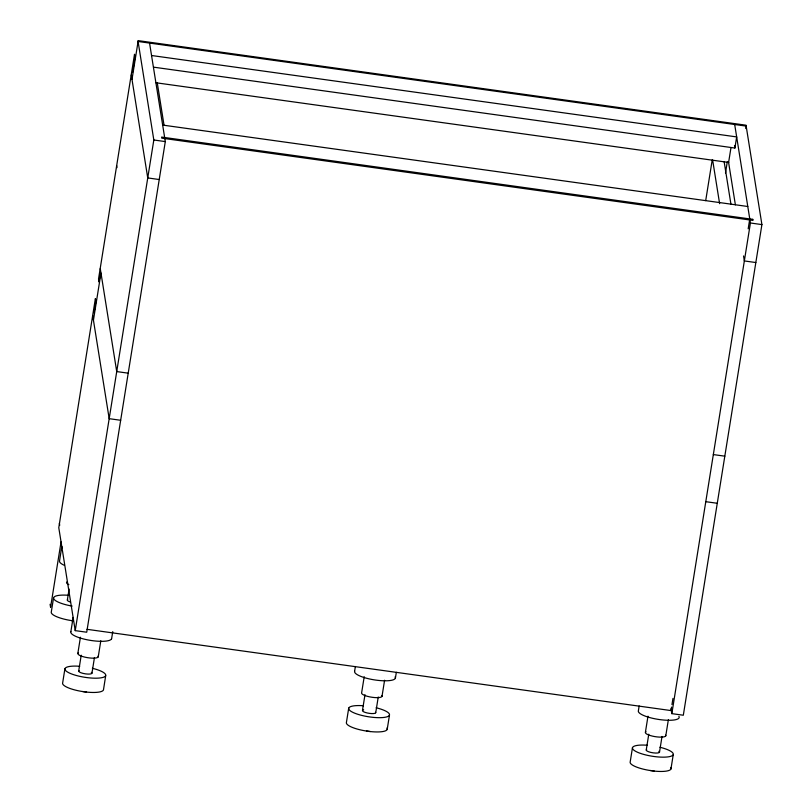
<?xml version="1.0" encoding="UTF-8"?>
<svg xmlns="http://www.w3.org/2000/svg" width="812" height="812" viewBox="0 0 812 812"><rect width="100%" height="100%" fill="white"/><g stroke="black" fill="none" stroke-linecap="round" stroke-linejoin="round"><path stroke-width="1.22" d="M94.06 312.843L95.857 301.607L95.38 298.583L58.779 527.688L75.232 630.63L86.722 632.223L165.303 141.592L149.56 43.087M100.211 274.466L99.003 281.977L98.526 278.963L134.518 54.252L134.995 57.266L132.589 72.278M93.441 320.172L100.982 273.065M132.001 79.434L138.081 41.483L746.167 126.093L745.781 128.54M61.052 541.888L50.577 607.305L50.09 604.29M53.592 597.632L51.308 611.903A20.584 5.156 9.1 0 0 69.873 620.338L73.273 620.815M67.355 600.007L69.101 589.076M64.94 668.621L62.656 682.902A20.584 5.156 9.1 0 0 81.21 691.327L86.549 692.078A20.645 5.166 9.1 0 0 103.459 689.936L105.702 675.665M70.847 631.746L73.131 617.475M75.232 630.63L153.823 139.989L137.939 40.6L746.025 125.2L761.91 224.599L683.318 715.23L671.839 713.636L671.047 708.673M77.85 653.386L80.439 637.237M78.693 670.996L81.22 655.213M91.939 673.29L94.466 657.497M98.232 656.898L100.82 640.749M111.609 638.78L112.746 631.645M348.713 708.105L346.43 722.375A20.584 5.156 9.1 0 0 364.984 730.81L370.323 731.561A20.645 5.166 9.1 0 0 386.999 728.019M354.621 671.23L355.382 666.479M364.212 676.721L361.624 692.869A10.323 2.588 9.1 0 0 372.241 697.305A10.323 2.588 9.1 0 0 381.873 695.681M364.994 694.696L362.467 710.48A6.709 1.685 9.1 0 0 369.369 713.362A6.709 1.685 9.1 0 0 375.631 712.317M375.723 712.763L378.25 696.98M382.005 696.381L384.594 680.233M387.192 729.409L389.476 715.139M395.383 678.264L396.337 672.316M705.699 200.635L712.226 159.903M632.487 747.588L630.203 761.859A20.584 5.156 9.1 0 0 648.768 770.294L654.096 771.045L650.239 770.507M639.156 705.953L638.394 710.713A20.645 5.166 9.1 0 0 659.628 719.584A20.645 5.166 9.1 0 0 678.883 716.346M725.492 172.986L727.298 161.75M730.962 147.754L728.608 162.441L735.378 204.827M153.539 67.152L734.89 148.038L736.667 136.913L151.55 55.51M645.398 732.343L647.986 716.194M646.25 749.963L648.778 734.18M659.496 752.247L662.024 736.464M665.779 735.865L668.367 719.716M671.179 709.556L671.575 707.079M671.971 704.613L672.965 698.432M748.187 228.801L749.577 220.153M671.839 713.636L750.42 222.995L734.687 124.49M670.966 768.893L673.249 754.622M86.549 692.078L82.682 691.54M370.323 731.561L366.466 731.023M155.874 82.753L728.78 162.461M162.664 125.078L747.781 206.492M153.823 139.989L165.303 141.592M750.42 222.995L761.91 224.599M159.223 179.533L147.743 177.929L131.29 74.988M755.83 262.54L744.35 260.936L743.548 255.953M128.215 373.175L116.725 371.571L100.272 268.63M713.332 454.578L724.811 456.171M120.663 420.271L109.184 418.677L92.73 315.736M705.78 501.684L717.27 503.278M86.955 629.31L671.879 710.693M71.344 620.551L72.704 620.794M734.495 145.551L734.89 148.038M724.111 161.517L730.901 204.015M712.621 159.923L719.615 203.67M157.234 82.651L164.024 125.139M116.674 165.628L116.999 167.637M59.388 523.304L59.712 525.313M362.862 710.114A6.709 1.685 9.1 0 1 363.654 709.84M395.099 676.863A20.645 5.166 9.1 0 1 375.854 680.101A20.645 5.166 9.1 0 1 354.671 671.24M376.139 707.77A20.645 5.166 9.1 0 1 385.142 717.26A20.645 5.166 9.1 0 1 352.154 712.002A20.645 5.166 9.1 0 1 363.482 705.75M658.887 751.293A6.709 1.685 9.1 0 1 653.152 752.846A6.709 1.685 9.1 0 1 646.636 749.588M665.647 735.164A10.323 2.588 9.1 0 1 654.695 736.575A10.323 2.588 9.1 0 1 646.007 731.774M670.773 767.502A20.645 5.166 9.1 0 1 654.117 771.075M659.923 747.253A20.645 5.166 9.1 0 1 668.915 756.743A20.645 5.166 9.1 0 1 635.938 751.486A20.645 5.166 9.1 0 1 647.255 745.233M91.34 672.336A6.709 1.685 9.1 0 1 85.595 673.879A6.709 1.685 9.1 0 1 79.089 670.631M98.09 656.197A10.323 2.588 9.1 0 1 87.138 657.608A10.323 2.588 9.1 0 1 78.449 652.807M111.548 638.77A20.645 5.166 9.1 0 1 89.432 640.211A20.645 5.166 9.1 0 1 70.898 631.756M92.365 668.286A20.645 5.166 9.1 0 1 101.368 677.776A20.645 5.166 9.1 0 1 68.381 672.519A20.645 5.166 9.1 0 1 79.708 666.276M73.405 618.876A20.645 5.166 9.1 0 1 73.181 617.485M72.146 606.087A20.645 5.166 9.1 0 1 53.663 598.596A20.645 5.166 9.1 0 1 68.36 595.277M70.147 601.966A6.709 1.685 9.1 0 1 67.741 599.632M68.858 584.64A10.323 2.588 9.1 0 1 67.112 581.818M64.189 565.264A20.645 5.166 9.1 0 1 59.56 560.767L61.783 546.486A20.645 5.166 9.1 0 0 62.067 547.887M752.815 219.341L161.608 137.086L161.781 138.152L752.978 220.407L752.815 219.341"/></g></svg>
